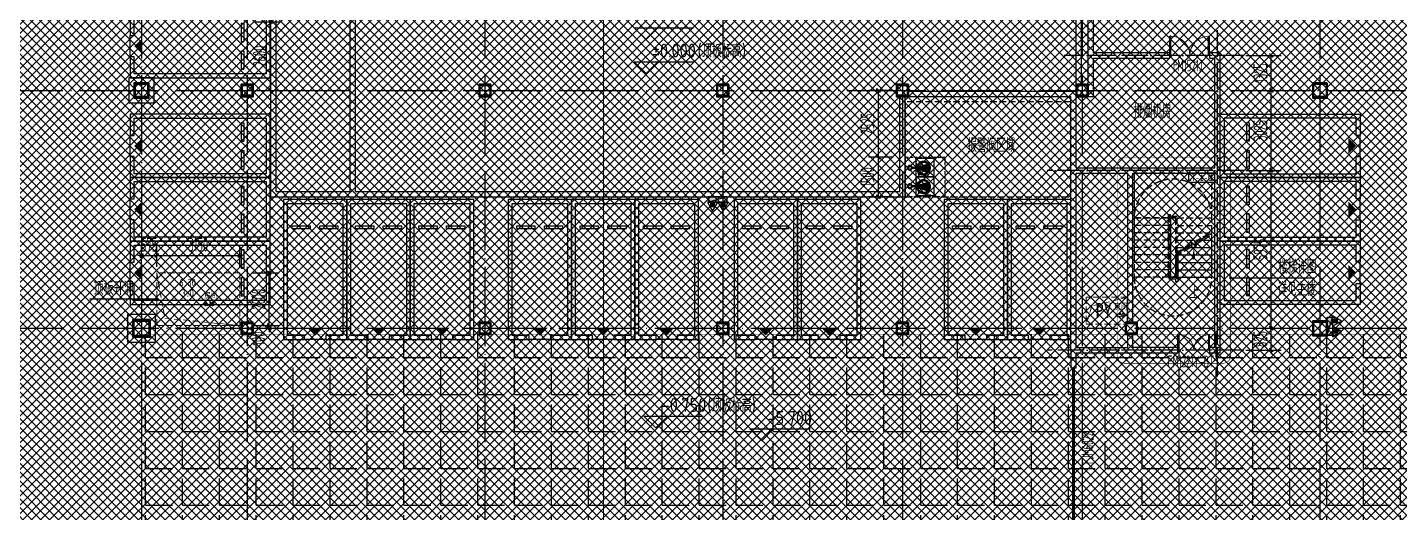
# Model space of a CAD drawing. Extents: x -473190 to 2138458, y -81875 to 2633646.
# Drawn here: x 942091 to 994020, y 28219 to 46576 of the extents above; entities that cross this region are included whole.
import ezdxf
from ezdxf.enums import TextEntityAlignment as Align

# ---------------------------------------------------------------- set-up
doc = ezdxf.new("R2010")
doc.units = 0
doc.header["$LTSCALE"] = 1000
for name, pattern in [('__DASH', [0.35, 0.25, -0.1]), ('DASH', [0.35, 0.25, -0.1]), ('DOTE', [2.42, 2, -0.2, 0.02, -0.2]), ('排水', [1.1, 1, -0.1])]:
    doc.linetypes.add(name, pattern=pattern)
for name, color, linetype in [('00-停车位', 67, 'Continuous'), ('A-BEAM', 4, 'Continuous'), ('A-COLUMN', 2, 'Continuous'), ('A-DIM_SYMB', 3, 'Continuous'), ('A-PUB_TEXT', 7, 'Continuous'), ('A-ROOM_NAME', 23, 'Continuous'), ('A-STAIR', 3, 'Continuous'), ('A-WALL', 2, 'Continuous'), ('DIM_ELEV', 3, 'Continuous'), ('DIM_LEAD', 3, 'Continuous'), ('DOOR_FIRE', 4, 'Continuous'), ('DOOR_FIRE_TEXT', 7, 'Continuous'), ('DOTE', 1, 'DOTE'), ('PUB_DIM', 3, 'Continuous'), ('PUB_TEXT', 7, 'Continuous'), ('SPACE', 7, 'Continuous'), ('SRC-03F$0$A-SYMB-NUMB-T', 4, 'Continuous'), ('SRC-03F$0$A-WALL', 7, 'Continuous'), ('STAIR', 2, 'Continuous'), ('W-EQUIP_消火栓', 7, 'Continuous'), ('W-EQUIP_灭火器', 7, 'Continuous'), ('排水', 4, 'Continuous'), ('索引线', 252, 'Continuous'), ('集水坑', 4, 'Continuous')]:
    doc.layers.add(name, color=color, linetype=linetype)
for name, color, linetype, lineweight in [('GPS-污水', 2, '排水', 40), ('HOLE', 52, 'Continuous', 15), ('钢柱', 51, 'Continuous', 35)]:
    doc.layers.add(name, color=color, linetype=linetype, lineweight=lineweight)
doc.styles.add('8B2_01', font='simhei.ttf', dxfattribs={"width": 0.8})
doc.styles.add('8B2_02', font='tssdeng.shx', dxfattribs={"width": 0.6, "bigfont": 'TSSDCHN.shx'})
doc.styles.add('_TCH_DIM', font='SIMPLEX', dxfattribs={"bigfont": 'GBCBIG'})
doc.styles.add('_TCH_DIM_T3', font='tssdeng.shx', dxfattribs={"width": 0.564706, "bigfont": '@@@tssdchn.shx'})
doc.styles.add('_TCH_SPACE', font='SIMPLEX', dxfattribs={"height": 5, "bigfont": 'GBCBIG'})
doc.styles.add('_TCH_WINDOW', font='tssdeng.shx', dxfattribs={"width": 0.8, "height": 3.5, "bigfont": 'tssdchn.shx'})
doc.styles.add('SRC-03F$0$ECADI-TXT', font='simplex.shx', dxfattribs={"bigfont": 'hztxt.shx'})
doc.styles.get("Standard").update_dxf_attribs({"font": 'gbenor.shx', "bigfont": 'gbcbig.shx'})
doc.dimstyles.new('_TCH_ARCH&&150', dxfattribs={"dimtxt": 525, "dimasz": 150, "dimexe": 375, "dimexo": 450, "dimgap": 150, "dimtad": 1, "dimdec": 0, "dimzin": 0, "dimdsep": 46, "dimtxsty": '_TCH_DIM_T3', "dimblk": 'ARCHTICK', "dimcen": 0.09, "dimclrt": 7, "dimazin": 2, "dimtfac": 1, "dimtdec": 0, "dimtix": 1, "dimtmove": 2, "dimatfit": 3, "dimfxl": 0, "dimtolj": 1, "dimtzin": 0, "dimarcsym": 0})

# ---------------------------------------------------------------- blocks, each defined once
blk = doc.blocks.new('车位2400x5300')
at = {"layer": '00-停车位', "color": 251}
for p, q in [((-875, -1000), (-175, -1000)), ((-875, -1100), (-875, -1000)), ((-175, -1100), (-175, -1000)), ((175, -1000), (875, -1000)), ((175, -1100), (175, -1000)), ((875, -1100), (875, -1000)), ((-875, -1100), (-175, -1100)), ((175, -1100), (875, -1100)), ((400, -5300), (-400, -5300))]:
    blk.add_line(p, q, dxfattribs=at)
blk.add_lwpolyline([(400, -5150), (400, -5300), (1200, -5300), (1200, 0), (-1200, 0), (-1200, -5300), (-400, -5300), (-400, -5150), (-1050, -5150), (-1050, -150), (1050, -150), (1050, -5150), (400, -5150)], dxfattribs=at)
blk.add_lwpolyline([(0, -5150, 0, 600, 0), (0, -4850, 600, 600, 0)], format="xyseb", dxfattribs=at)
blk = doc.blocks.new('$SB01_1')
h = blk.add_hatch(color=256)
h.dxf.hatch_style = 1
h.paths.add_polyline_path([(-0.38, -0.32), (0.5, 0), (-0.38, 0.32)])
h.paths.add_polyline_path([(0, 0), (0, 0), (0, 0), (0, 0)], flags=24)
h.paths.add_polyline_path([(0, 0), (0, 0), (0, 0), (0, 0)], flags=24)
h.paths.add_polyline_path([(0, 0), (0, 0), (0, 0), (0, 0)], flags=24)
for p, q in [((0.5, 0), (-0.38, 0.32)), ((-0.38, 0.32), (-0.38, -0.32)), ((0.5, 0), (-0.38, -0.32))]:
    blk.add_line(p, q)
blk.add_circle((0, 0), 0.5)
at = {"flags": 1}
for tag in ['UNIT', 'WHAT', 'SPEC']:
    blk.add_attdef(tag, (0, 0), '', height=0.001, dxfattribs=at)
blk = doc.blocks.new('人防集水坑')
at = {"layer": 'GPS-污水', "linetype": '排水'}
for p, q in [((307486, 701151), (307284, 701151)), ((307486, 700451), (307284, 700451))]:
    blk.add_line(p, q, dxfattribs=at)
for centre in [(307561, 701151), (307561, 700451)]:
    blk.add_circle(centre, 75, dxfattribs=at)
at = {"layer": '集水坑', "linetype": 'DASH', "ltscale": 0.5}
blk.add_lwpolyline([(306241, 700051), (306241, 701551), (307741, 701551), (307741, 700051)], close=True, dxfattribs=at)
at = {"layer": '集水坑', "linetype": 'Continuous', "ltscale": 0.5}
for points in [[(306641, 701501), (306641, 700801), (307341, 700801), (307341, 701501)], [(306641, 700801), (306641, 700101), (307341, 700101), (307341, 700801)]]:
    blk.add_lwpolyline(points, close=True, dxfattribs=at)
at = {"layer": '集水坑', "linetype": 'DASH', "ltscale": 0.5}
for points in [[(307341, 700801), (307237, 701397), (306641, 701501)], [(307347, 700101), (307243, 700697), (306647, 700801)]]:
    blk.add_lwpolyline(points, dxfattribs=at)
at = {"layer": 'GPS-污水', "linetype": '排水', "xscale": -480.0000000000002, "yscale": 480.0000000000002, "zscale": 480.0000000000002, "rotation": 176.2535374729293}
for p in [(307045, 701164, 0), (307045, 700464, 0)]:
    blk.add_blockref('$SB01_1', p, dxfattribs=at)
blk = doc.blocks.new('_ArchTick')
at = {"color": 0, "linetype": 'ByBlock', "const_width": 0.4}
blk.add_lwpolyline([(-0.5, -0.5), (0.5, 0.5)], dxfattribs=at)
blk = doc.blocks.new('*D5213')
at = {"layer": 'Defpoints', "color": 0, "transparency": 16777216}
for p in [(68074, -142943), (69084, -142943), (69084, -144443)]:
    blk.add_point(p, dxfattribs=at)
at = {"layer": 'PUB_DIM', "color": 0, "lineweight": -2, "transparency": 16777216}
for p, q in [((68634, -142943), (67699, -142943)), ((68074, -144443), (68074, -142943)), ((68634, -144443), (67699, -144443))]:
    blk.add_line(p, q, dxfattribs=at)
at = {"layer": 'PUB_DIM', "color": 0, "lineweight": -2, "transparency": 16777216, "xscale": 150, "yscale": 150, "zscale": 150}
for p, rotation in [((68074, -142943), 90), ((68074, -144443), 270)]:
    blk.add_blockref('_ArchTick', p, dxfattribs=dict(at, rotation=rotation))
at = {"layer": 'PUB_DIM', "color": 7, "transparency": 16777216, "insert": (67662, -143693), "char_height": 525, "attachment_point": 5, "rotation": 90, "style": '_TCH_DIM_T3'}
blk.add_mtext('\\A1;1500', dxfattribs=at)
blk = doc.blocks.new('*D5214')
at = {"layer": 'Defpoints', "color": 0, "transparency": 16777216}
for p in [(68074, -140418), (69084, -140418), (69084, -142943)]:
    blk.add_point(p, dxfattribs=at)
at = {"layer": 'PUB_DIM', "color": 0, "lineweight": -2, "transparency": 16777216}
for p, q in [((68634, -140418), (67699, -140418)), ((68074, -142943), (68074, -140418)), ((68634, -142943), (67699, -142943))]:
    blk.add_line(p, q, dxfattribs=at)
at = {"layer": 'PUB_DIM', "color": 0, "lineweight": -2, "transparency": 16777216, "xscale": 150, "yscale": 150, "zscale": 150}
for p, rotation in [((68074, -140418), 90), ((68074, -142943), 270)]:
    blk.add_blockref('_ArchTick', p, dxfattribs=dict(at, rotation=rotation))
at = {"layer": 'PUB_DIM', "color": 7, "transparency": 16777216, "insert": (67662, -141681), "char_height": 525, "attachment_point": 5, "rotation": 90, "style": '_TCH_DIM_T3'}
blk.add_mtext('\\A1;2525', dxfattribs=at)
blk = doc.blocks.new('A$C00330F2E')
at = {"layer": 'A-COLUMN'}
for p, q in [((5325, -107850), (4375, -107850)), ((4375, -107850), (4375, -108800)), ((5325, -108800), (5325, -107850)), ((4375, -108800), (5325, -108800)), ((5375, -116800), (4325, -116800)), ((4325, -116800), (4325, -117850)), ((5375, -117850), (5375, -116800)), ((4325, -117850), (5375, -117850))]:
    blk.add_line(p, q, dxfattribs=at)
at = {"layer": '钢柱', "color": 4, "lineweight": 35}
for points in [[(5125, -108050), (4575, -108050), (4575, -108600), (5125, -108600)], [(5095, -108570), (4605, -108570), (4605, -108080), (5095, -108080)], [(9075, -108100), (8625, -108100), (8625, -108550), (9075, -108550)], [(9045, -108520), (8655, -108520), (8655, -108130), (9045, -108130)], [(18075, -108100), (17625, -108100), (17625, -108550), (18075, -108550)], [(18045, -108520), (17655, -108520), (17655, -108130), (18045, -108130)], [(27075, -108100), (26625, -108100), (26625, -108550), (27075, -108550)], [(27045, -108520), (26655, -108520), (26655, -108130), (27045, -108130)], [(33875, -108100), (33425, -108100), (33425, -108550), (33875, -108550)], [(33845, -108520), (33455, -108520), (33455, -108130), (33845, -108130)], [(40675, -108100), (40225, -108100), (40225, -108550), (40675, -108550)], [(40645, -108520), (40255, -108520), (40255, -108130), (40645, -108130)], [(49725, -108050), (49175, -108050), (49175, -108600), (49725, -108600)], [(49695, -108570), (49205, -108570), (49205, -108080), (49695, -108080)], [(5175, -117000), (4525, -117000), (4525, -117650), (5175, -117650)], [(5135, -117610), (4565, -117610), (4565, -117040), (5135, -117040)], [(9075, -117100), (8625, -117100), (8625, -117550), (9075, -117550)], [(9045, -117520), (8655, -117520), (8655, -117130), (9045, -117130)], [(18075, -117100), (17625, -117100), (17625, -117550), (18075, -117550)], [(18045, -117520), (17655, -117520), (17655, -117130), (18045, -117130)], [(27075, -117100), (26625, -117100), (26625, -117550), (27075, -117550)], [(27045, -117520), (26655, -117520), (26655, -117130), (27045, -117130)], [(33875, -117100), (33425, -117100), (33425, -117550), (33875, -117550)], [(33845, -117520), (33455, -117520), (33455, -117130), (33845, -117130)], [(42535, -117100), (42085, -117100), (42085, -117550), (42535, -117550)], [(42505, -117520), (42115, -117520), (42115, -117130), (42505, -117130)], [(49725, -117050), (49175, -117050), (49175, -117600), (49725, -117600)], [(49695, -117570), (49205, -117570), (49205, -117080), (49695, -117080)]]:
    blk.add_lwpolyline(points, close=True, dxfattribs=at)
blk = doc.blocks.new('*D5535')
at = {"layer": 'Defpoints', "color": 0, "transparency": 16777216}
for p in [(47067, -103300), (48483, -103300), (47067, -104125)]:
    blk.add_point(p, dxfattribs=at)
at = {"layer": 'PUB_DIM', "color": 0, "lineweight": -2, "transparency": 16777216}
for p, q in [((47517, -103300), (48858, -103300)), ((48483, -103300), (48483, -103150)), ((48483, -104125), (48483, -103300)), ((47517, -104125), (48858, -104125)), ((48483, -104125), (48483, -104275))]:
    blk.add_line(p, q, dxfattribs=at)
at = {"layer": 'PUB_DIM', "color": 0, "lineweight": -2, "transparency": 16777216, "xscale": 150, "yscale": 150, "zscale": 150}
for p, rotation in [((48483, -103300), 270), ((48483, -104125), 90)]:
    blk.add_blockref('_ArchTick', p, dxfattribs=dict(at, rotation=rotation))
at = {"layer": 'PUB_DIM', "color": 7, "transparency": 16777216, "insert": (48071, -103713), "char_height": 525, "attachment_point": 5, "rotation": 90, "style": '_TCH_DIM_T3'}
blk.add_mtext('\\A1;825', dxfattribs=at)
blk = doc.blocks.new('*D5536')
at = {"layer": 'Defpoints', "color": 0, "transparency": 16777216}
for p in [(47067, -97325), (48483, -97325), (47067, -103300)]:
    blk.add_point(p, dxfattribs=at)
at = {"layer": 'PUB_DIM', "color": 0, "lineweight": -2, "transparency": 16777216}
for p, q in [((47517, -97325), (48858, -97325)), ((48483, -103300), (48483, -97325)), ((47517, -103300), (48858, -103300))]:
    blk.add_line(p, q, dxfattribs=at)
at = {"layer": 'PUB_DIM', "color": 0, "lineweight": -2, "transparency": 16777216, "xscale": 150, "yscale": 150, "zscale": 150}
for p, rotation in [((48483, -97325), 90), ((48483, -103300), 270)]:
    blk.add_blockref('_ArchTick', p, dxfattribs=dict(at, rotation=rotation))
at = {"layer": 'PUB_DIM', "color": 7, "transparency": 16777216, "insert": (48071, -100313), "char_height": 525, "attachment_point": 5, "rotation": 90, "style": '_TCH_DIM_T3'}
blk.add_mtext('\\A1;5975', dxfattribs=at)
blk = doc.blocks.new('*D5537')
at = {"layer": 'Defpoints', "color": 0, "transparency": 16777216}
for p in [(47067, -94300), (48483, -94300), (47067, -97325)]:
    blk.add_point(p, dxfattribs=at)
at = {"layer": 'PUB_DIM', "color": 0, "lineweight": -2, "transparency": 16777216}
for p, q in [((47517, -94300), (48858, -94300)), ((48483, -97325), (48483, -94300)), ((47517, -97325), (48858, -97325))]:
    blk.add_line(p, q, dxfattribs=at)
at = {"layer": 'PUB_DIM', "color": 0, "lineweight": -2, "transparency": 16777216, "xscale": 150, "yscale": 150, "zscale": 150}
for p, rotation in [((48483, -94300), 90), ((48483, -97325), 270)]:
    blk.add_blockref('_ArchTick', p, dxfattribs=dict(at, rotation=rotation))
at = {"layer": 'PUB_DIM', "color": 7, "transparency": 16777216, "insert": (48071, -95813), "char_height": 525, "attachment_point": 5, "rotation": 90, "style": '_TCH_DIM_T3'}
blk.add_mtext('\\A1;3025', dxfattribs=at)
blk = doc.blocks.new('*D5538')
at = {"layer": 'Defpoints', "color": 0, "transparency": 16777216}
for p in [(47067, -92975), (48483, -92975), (47067, -94300)]:
    blk.add_point(p, dxfattribs=at)
at = {"layer": 'PUB_DIM', "color": 0, "lineweight": -2, "transparency": 16777216}
for p, q in [((47517, -92975), (48858, -92975)), ((48483, -94300), (48483, -92975)), ((47517, -94300), (48858, -94300))]:
    blk.add_line(p, q, dxfattribs=at)
at = {"layer": 'PUB_DIM', "color": 0, "lineweight": -2, "transparency": 16777216, "xscale": 150, "yscale": 150, "zscale": 150}
for p, rotation in [((48483, -92975), 90), ((48483, -94300), 270)]:
    blk.add_blockref('_ArchTick', p, dxfattribs=dict(at, rotation=rotation))
at = {"layer": 'PUB_DIM', "color": 7, "transparency": 16777216, "insert": (48071, -93638), "char_height": 525, "attachment_point": 5, "rotation": 90, "style": '_TCH_DIM_T3'}
blk.add_mtext('\\A1;1325', dxfattribs=at)
blk = doc.blocks.new('SRC-03F$0$ECADI-TAG-CODE')
at = {"layer": 'SRC-03F$0$A-SYMB-NUMB-T', "color": 1}
blk.add_lwpolyline([(3.41, 8.1), (13.41, 8.1), (13.41, 4.6), (3.41, 4.6)], close=True, dxfattribs=at)
at = {"layer": 'SRC-03F$0$A-SYMB-NUMB-T', "style": 'SRC-03F$0$ECADI-TXT', "width": 0.7}
blk.add_attdef('CODE', text='', height=2.5, dxfattribs=at).set_placement((8.41, 6.35), align=Align.MIDDLE_CENTER)
blk = doc.blocks.new('A$C65BE018D')
at = {"layer": 'A-BEAM'}
blk.add_lwpolyline([(1797, 2847), (1797, 1760), (1715, 1760), (1715, 1875)], dxfattribs=at)
at = {"layer": 'A-DIM_SYMB'}
blk.add_lwpolyline([(2399, 1795, 0, 0, 0), (2399, 3055, 0, 120, 0), (2399, 2605, 0, 0, 0)], format="xyseb", dxfattribs=at)
at = {"layer": 'A-STAIR', "color": 8, "linetype": '__DASH'}
for p, q in [((3083, 5875), (147, 5875)), ((147, 5875), (147, 4175)), ((3083, 4175), (3083, 5875)), ((147, 4175), (147, 1935)), ((1455, 4175), (147, 4175)), ((147, 4175), (1455, 4175)), ((1775, 4235), (1455, 4235)), ((1455, 4235), (1455, 1875)), ((1515, 4175), (1515, 1935)), ((1715, 4175), (1515, 4175)), ((1515, 4175), (1515, 1935)), ((1515, 4175), (1715, 4175)), ((1715, 2858), (1715, 4175)), ((1715, 2858), (1715, 4175)), ((1775, 2892), (1775, 4235)), ((1775, 4175), (3083, 4175)), ((1775, 4175), (3083, 4175)), ((3083, 3648), (3083, 4175)), ((1455, 3895), (147, 3895)), ((1775, 3895), (3083, 3895)), ((2446, 3280), (3083, 3648)), ((1455, 3615), (147, 3615)), ((1455, 3335), (147, 3335)), ((1715, 2858), (2308, 3200)), ((1775, 3615), (3026, 3615)), ((1775, 3335), (2541, 3335)), ((2335, 3100), (2288, 3272)), ((2288, 3272), (2494, 3100)), ((2494, 3100), (2446, 3280)), ((2473, 3180), (3083, 3532)), ((2741, 3335), (3083, 3335)), ((3083, 1935), (3083, 3532)), ((1455, 3055), (147, 3055)), ((1455, 2775), (147, 2775)), ((1715, 2742), (2335, 3100)), ((1715, 1935), (1715, 2742)), ((1715, 1935), (1715, 2742)), ((1775, 3055), (2057, 3055)), ((1775, 1875), (1775, 2777)), ((1775, 2775), (3083, 2775)), ((2257, 3055), (3083, 3055)), ((1455, 2495), (147, 2495)), ((1455, 2215), (147, 2215)), ((1775, 2495), (3083, 2495)), ((1775, 2215), (3083, 2215)), ((1455, 1935), (147, 1935)), ((1455, 1875), (1775, 1875)), ((1515, 1935), (1715, 1935)), ((1715, 1935), (1515, 1935)), ((1775, 1935), (3083, 1935))]:
    blk.add_line(p, q, dxfattribs=at)
at = {"layer": 'A-STAIR'}
for p, q in [((2321, 3150), (1715, 2800)), ((2494, 3100), (2288, 3272)), ((2288, 3272), (2321, 3150)), ((3083, 3590), (2460, 3230)), ((2460, 3230), (2494, 3100)), ((2641, 3335), (3083, 3335)), ((3083, 1935), (3083, 3590)), ((1715, 1935), (1715, 2800)), ((1715, 1905), (1715, 2800)), ((1775, 1905), (1775, 2835)), ((1775, 2775), (3083, 2775)), ((2157, 3055), (3083, 3055)), ((1775, 2495), (3083, 2495)), ((1775, 2215), (3083, 2215)), ((1715, 1905), (1775, 1905)), ((1775, 1935), (3083, 1935))]:
    blk.add_line(p, q, dxfattribs=at)
at = {"layer": 'A-STAIR', "color": 8, "linetype": '__DASH'}
blk.add_lwpolyline([(1515, 4235), (1515, 4295), (1433, 4295), (1433, 1935), (1515, 1935), (1515, 4175)], dxfattribs=at)
at = {"layer": 'STAIR', "color": 9, "linetype": 'DASH'}
for centre, start, end in [((1615, 4175), 0, 180), ((1615, 1935), 180, 0)]:
    blk.add_arc(centre, 1468, start, end, dxfattribs=at)
at = {"layer": 'A-PUB_TEXT', "style": '_TCH_DIM'}
blk.add_text('上', height=506, dxfattribs=at).set_placement((2243, 1112))
blk = doc.blocks.new('*D5596')
at = {"layer": 'Defpoints', "color": 0, "transparency": 16777216}
for p in [(26425, -122350), (27535, -122350), (26425, -124350)]:
    blk.add_point(p, dxfattribs=at)
at = {"layer": 'PUB_DIM', "color": 0, "lineweight": -2, "transparency": 16777216}
for p, q in [((26875, -122350), (27910, -122350)), ((27535, -124350), (27535, -122350)), ((26875, -124350), (27910, -124350))]:
    blk.add_line(p, q, dxfattribs=at)
at = {"layer": 'PUB_DIM', "color": 0, "lineweight": -2, "transparency": 16777216, "xscale": 150, "yscale": 150, "zscale": 150}
for p, rotation in [((27535, -122350), 90), ((27535, -124350), 270)]:
    blk.add_blockref('_ArchTick', p, dxfattribs=dict(at, rotation=rotation))
at = {"layer": 'PUB_DIM', "color": 7, "transparency": 16777216, "insert": (27122, -123350), "char_height": 525, "attachment_point": 5, "rotation": 90, "style": '_TCH_DIM_T3'}
blk.add_mtext('\\A1;2000', dxfattribs=at)
blk = doc.blocks.new('*D5597')
at = {"layer": 'Defpoints', "color": 0, "transparency": 16777216}
for p in [(26425, -124350), (26425, -124450), (27535, -124350)]:
    blk.add_point(p, dxfattribs=at)
at = {"layer": 'PUB_DIM', "color": 0, "lineweight": -2, "transparency": 16777216}
for p, q in [((26875, -124350), (27910, -124350)), ((26875, -124450), (27910, -124450)), ((27535, -124350), (27535, -124200)), ((27535, -124450), (27535, -124350)), ((27535, -124450), (27535, -124600))]:
    blk.add_line(p, q, dxfattribs=at)
at = {"layer": 'PUB_DIM', "color": 0, "lineweight": -2, "transparency": 16777216, "xscale": 150, "yscale": 150, "zscale": 150}
for p, rotation in [((27535, -124350), 270), ((27535, -124450), 90)]:
    blk.add_blockref('_ArchTick', p, dxfattribs=dict(at, rotation=rotation))
at = {"layer": 'PUB_DIM', "color": 7, "transparency": 16777216, "insert": (27122, -124842), "char_height": 525, "attachment_point": 5, "rotation": 90, "style": '_TCH_DIM_T3'}
blk.add_mtext('\\A1;100', dxfattribs=at)
blk = doc.blocks.new('*D5598')
at = {"layer": 'Defpoints', "color": 0, "transparency": 16777216}
for p in [(26425, -121696), (23275, -122575), (26425, -122575)]:
    blk.add_point(p, dxfattribs=at)
at = {"layer": 'PUB_DIM', "color": 0, "lineweight": -2, "transparency": 16777216}
for p, q in [((23275, -122125), (23275, -121321)), ((26425, -122125), (26425, -121321)), ((23275, -121696), (26425, -121696))]:
    blk.add_line(p, q, dxfattribs=at)
at = {"layer": 'PUB_DIM', "color": 0, "lineweight": -2, "transparency": 16777216, "xscale": 150, "yscale": 150, "zscale": 150, "rotation": 180}
blk.add_blockref('_ArchTick', (23275, -121696), dxfattribs=at)
at = {"layer": 'PUB_DIM', "color": 0, "lineweight": -2, "transparency": 16777216, "xscale": 150, "yscale": 150, "zscale": 150}
blk.add_blockref('_ArchTick', (26425, -121696), dxfattribs=at)
at = {"layer": 'PUB_DIM', "color": 7, "transparency": 16777216, "insert": (24850, -121284), "char_height": 525, "attachment_point": 5, "style": '_TCH_DIM_T3'}
blk.add_mtext('\\A1;3150', dxfattribs=at)
blk = doc.blocks.new('*D5599')
at = {"layer": 'Defpoints', "color": 0, "transparency": 16777216}
for p in [(23275, -121696), (22700, -122575), (23275, -122575)]:
    blk.add_point(p, dxfattribs=at)
at = {"layer": 'PUB_DIM', "color": 0, "lineweight": -2, "transparency": 16777216}
for p, q in [((22700, -122125), (22700, -121321)), ((23275, -122125), (23275, -121321)), ((22700, -121696), (22550, -121696)), ((22700, -121696), (23275, -121696)), ((23275, -121696), (23425, -121696))]:
    blk.add_line(p, q, dxfattribs=at)
at = {"layer": 'PUB_DIM', "color": 0, "lineweight": -2, "transparency": 16777216, "xscale": 150, "yscale": 150, "zscale": 150}
blk.add_blockref('_ArchTick', (22700, -121696), dxfattribs=at)
at = {"layer": 'PUB_DIM', "color": 0, "lineweight": -2, "transparency": 16777216, "xscale": 150, "yscale": 150, "zscale": 150, "rotation": 180}
blk.add_blockref('_ArchTick', (23275, -121696), dxfattribs=at)
at = {"layer": 'PUB_DIM', "color": 7, "transparency": 16777216, "insert": (22988, -121284), "char_height": 525, "attachment_point": 5, "style": '_TCH_DIM_T3'}
blk.add_mtext('\\A1;575', dxfattribs=at)
blk = doc.blocks.new('*D5603')
at = {"layer": 'Defpoints', "color": 0, "transparency": 16777216}
for p in [(26550, -112850), (27587, -112850), (26550, -115450)]:
    blk.add_point(p, dxfattribs=at)
at = {"layer": 'PUB_DIM', "color": 0, "lineweight": -2, "transparency": 16777216}
for p, q in [((27000, -112850), (27962, -112850)), ((27587, -115450), (27587, -112850)), ((27000, -115450), (27962, -115450))]:
    blk.add_line(p, q, dxfattribs=at)
at = {"layer": 'PUB_DIM', "color": 0, "lineweight": -2, "transparency": 16777216, "xscale": 150, "yscale": 150, "zscale": 150}
for p, rotation in [((27587, -112850), 90), ((27587, -115450), 270)]:
    blk.add_blockref('_ArchTick', p, dxfattribs=dict(at, rotation=rotation))
at = {"layer": 'PUB_DIM', "color": 7, "transparency": 16777216, "insert": (27174, -114150), "char_height": 525, "attachment_point": 5, "rotation": 90, "style": '_TCH_DIM_T3'}
blk.add_mtext('\\A1;2600', dxfattribs=at)
blk = doc.blocks.new('$TwtSys$00000434')
for p, q in [((-0.5, 0.5), (-0.5, -0.5)), ((-0.5, -0.5), (0.5, 0.5)), ((0.5, 0.5), (-0.5, 0.5)), ((0.5, -0.5), (0.5, 0.5)), ((-0.5, -0.5), (0.5, -0.5))]:
    blk.add_line(p, q)
blk.add_solid([(0.5, -0.5), (0.5, 0.5), (-0.5, -0.5)])
blk = doc.blocks.new('$TwtSys$00000546')
h = blk.add_hatch()
h.set_pattern_fill('ANSI31', color=256, scale=200, style=0)
h.set_pattern_definition([(45, (-38543.802, -6670.83), (-17.67767, 17.67767), [])])
h.paths.add_polyline_path([(-65, 174), (65, 174), (65, 44), (-65, 44)])
for points in [[(0, 344), (-198, 0), (198, 0)], [(-65, 174), (65, 174), (65, 44), (-65, 44)]]:
    blk.add_lwpolyline(points, close=True)
blk = doc.blocks.new('ADFASDF')
h = blk.add_hatch()
h.set_pattern_fill('ANSI37', color=8, scale=150)
h.set_pattern_definition([(45, (0, 0), (-168.3798, 168.3798), []), (135, (0, 0), (-168.3798, -168.3798), [])])
h.paths.add_polyline_path([(521397, 239186), (521397, 224886), (539697, 224886), (539697, 169261), (524947, 169261), (524947, 171211), (527822, 171211), (527922, 176611), (501318, 176611), (501125, 109884), (530547, 109887), (530547, 107449), (538188, 100503), (536147, 98236), (540086, 94690), (517812, 69953), (517812, 59790), (482108, 20136), (405247, 20136), (405247, 26086), (391997, 40436), (391997, 64736), (399997, 64738), (399997, 239186), (409022, 239186)])
blk = doc.blocks.new('$DorLib2D$00000002')
for p, q in [((-0.5, 0), (-0.5, 0.4875)), ((-0.475, 0.4875), (-0.5, 0.4875)), ((-0.475, 0), (-0.475, 0.4875)), ((0.475, 0), (0.475, 0.4875)), ((0.475, 0.4875), (0.5, 0.4875)), ((0.5, 0), (0.5, 0.4875)), ((-0.5, 0), (-0.475, 0)), ((0.5, 0), (0.475, 0))]:
    blk.add_line(p, q)
at = {"lineweight": 13}
for centre, start, end in [((-0.4875, 0), 0, 88.53072), ((0.4875, 0), 91.46928, 180)]:
    blk.add_arc(centre, 0.4875, start, end, dxfattribs=at)
blk = doc.blocks.new('$DorLib2D$00000213')
at = {"color": 0, "linetype": 'DASH', "const_width": 0.02}
blk.add_lwpolyline([(0.5, 0), (-0.5, 0)], dxfattribs=at)
blk = doc.blocks.new('A$C3672542B')
at = {"layer": '排水', "color": 3, "linetype": 'DASH'}
for points in [[(71824.2, -141702.7, 0, 0, 0), (71112.3, -142414.6, 160, 0, 0), (70688.1, -142838.9, 0, 0, 0)], [(67843.2, -145683.7, 0, 0, 0), (68555.1, -144971.8, 160, 0, 0), (68979.3, -144547.6, 0, 0, 0)], [(71824.2, -145683.7, 0, 0, 0), (71112.3, -144971.8, 160, 0, 0), (70688.1, -144547.6, 0, 0, 0)]]:
    blk.add_lwpolyline(points, format="xyseb", dxfattribs=at)
at = {"layer": '集水坑', "linetype": 'Continuous', "rotation": 180}
blk.add_blockref('人防集水坑', (376824.7, 557107.5), dxfattribs=at)
at = {"layer": 'PUB_DIM'}
for p1, p2, picture, middle in [((69083.7, -142943.2), (69083.7, -140418.2), '*D5214', (67661.6, -141680.7)), ((69083.7, -144443.2), (69083.7, -142943.2), '*D5213', (67661.6, -143693.2))]:
    dim = blk.add_aligned_dim(p1=p1, p2=p2, distance=1009.6, dimstyle='_TCH_ARCH&&150', dxfattribs=at)
    dim.commit()
    dim.dimension.update_dxf_attribs({"geometry": picture, "text_midpoint": middle})
blk = doc.blocks.new('A$C2B5B1B2C')
at = {"layer": 'DOTE', "linetype": 'DOTE', "ltscale": 0.5}
for p, q in [((46450, -105125), (46450, -91975)), ((47450, -92975), (40650, -92975)), ((47450, -97325), (40000, -97325)), ((47450, -104125), (40000, -104125))]:
    blk.add_line(p, q, dxfattribs=at)
at = {"layer": 'PUB_DIM'}
for p1, p2, picture, middle in [((47066.8, -94300), (47066.8, -92975), '*D5538', (48070.6, -93637.5)), ((47066.8, -97325), (47066.8, -94300), '*D5537', (48070.6, -95812.5)), ((47066.8, -103300), (47066.8, -97325), '*D5536', (48070.6, -100312.5)), ((47066.8, -104125), (47066.8, -103300), '*D5535', (48070.6, -103712.5))]:
    dim = blk.add_aligned_dim(p1=p1, p2=p2, distance=-1416.3, dimstyle='_TCH_ARCH&&150', dxfattribs=at)
    dim.commit()
    dim.dimension.update_dxf_attribs({"geometry": picture, "text_midpoint": middle})
blk = doc.blocks.new('A$C031B73C8')
at = {"layer": 'HOLE', "linetype": 'DASH'}
for points in [[(26425, -124350), (26425, -122350), (23275, -122350), (23275, -124350), (26425, -124350)], [(23275, -122350), (23585.6, -124065.6), (26425, -124350)], [(60010, -124225), (60010, -123275), (58450, -123275), (58450, -124300), (59935, -124300), (59935, -124225), (60010, -124225)], [(60010, -123275), (58672.2, -123609), (58450, -124300)]]:
    blk.add_lwpolyline(points, dxfattribs=at)
at = {"layer": 'SPACE', "style": '_TCH_SPACE'}
for p in [(25076.2, -123350), (59516.6, -123771.2)]:
    blk.add_text('房间', height=241.13, dxfattribs=at).set_placement(p)
at = {"layer": 'SPACE', "style": '_TCH_SPACE', "width": 0.705882}
for s, p in [('6.30', (25069.1, -123599.4)), ('1.59', (59522.1, -124020.6))]:
    blk.add_text(s, height=148.75, dxfattribs=at).set_placement(p)
at = {"layer": 'PUB_DIM'}
for p1, p2, distance, picture, middle in [((26550, -115450), (26550, -112850), -1037, '*D5603', (27174.5, -114150)), ((22700, -122574.9), (23275, -122574.9), 878.9, '*D5599', (22987.5, -121283.6)), ((23275, -122574.9), (26425, -122574.9), 878.9, '*D5598', (24850, -121283.6)), ((26425, -124350), (26425, -122350), -1109.6, '*D5596', (27122.1, -123350))]:
    dim = blk.add_aligned_dim(p1=p1, p2=p2, distance=distance, dimstyle='_TCH_ARCH&&150', dxfattribs=at)
    dim.commit()
    dim.dimension.update_dxf_attribs({"geometry": picture, "text_midpoint": middle})
dim = blk.add_linear_dim(base=(27534.6, -124350), p1=(26425, -124450), p2=(26425, -124350), angle=90, dimstyle='_TCH_ARCH&&150', dxfattribs=at)
dim.commit()
dim.dimension.update_dxf_attribs({"geometry": '*D5597', "text_midpoint": (27122.1, -124842.3), "dimtype": 161})

msp = doc.modelspace()

# ---------------------------------------------------------------- hatches: boundary and pattern name
h = msp.add_hatch()
h.set_pattern_fill('ANGLE', color=252, scale=400)
h.set_pattern_definition([(0, (1013615.3, 327452.8), (0, 1397), [1016, -381]), (90, (1013615.3, 327452.8), (-1397, 9e-14), [1016, -381])])
h.paths.add_polyline_path([(946406.7, 34967.4), (1000006.7, 34967.4), (1000006.7, 26417.4), (946406.7, 26417.4)])

# ---------------------------------------------------------------- linework, layer by layer
at = {"linetype": 'DASH', "const_width": 40}
msp.add_lwpolyline([(963892, 183234.3), (963892, -66868.2)], dxfattribs=at)
at = {"linetype": 'DASH'}
msp.add_lwpolyline([(975306.7, 40167.4), (981581.7, 40167.4), (981581.7, 43767.4), (975306.7, 43767.4)], close=True, dxfattribs=at)
at = {"layer": 'A-COLUMN'}
for p, q in [((975431.7, 44417.4), (974981.7, 44417.4)), ((974981.7, 44417.4), (974981.7, 43967.4)), ((975431.7, 43967.4), (975431.7, 44417.4)), ((982231.7, 44417.4), (981781.7, 44417.4)), ((981781.7, 44417.4), (981781.7, 43967.4)), ((982231.7, 43967.4), (982231.7, 44417.4)), ((974981.7, 43967.4), (975431.7, 43967.4)), ((981781.7, 43967.4), (982231.7, 43967.4)), ((984091.7, 35417.4), (983641.7, 35417.4)), ((983641.7, 35417.4), (983641.7, 34967.4)), ((984091.7, 34967.4), (984091.7, 35417.4)), ((983641.7, 34967.4), (984091.7, 34967.4))]:
    msp.add_line(p, q, dxfattribs=at)
at = {"layer": 'A-WALL'}
for p, q in [((954306.7, 40367.4), (954306.7, 52867.4)), ((954506.7, 40367.4), (954506.7, 52967.4)), ((981781.7, 44417.4), (981781.7, 52767.4)), ((981981.7, 44417.4), (981981.7, 52767.4)), ((982231.7, 45517.4), (982231.7, 52767.4)), ((982431.7, 45617.4), (982431.7, 52767.4)), ((951306.7, 40167.4), (951306.7, 49742.4)), ((951506.7, 40367.4), (951506.7, 49842.4)), ((982231.7, 44167.4), (982231.7, 45517.4)), ((985331.7, 45617.4), (982431.7, 45617.4)), ((982431.7, 45417.4), (985331.7, 45417.4)), ((982431.7, 43967.4), (982431.7, 45417.4)), ((985331.7, 45417.4), (985331.7, 45617.4)), ((987231.7, 45617.4), (986831.7, 45617.4)), ((986831.7, 45617.4), (986831.7, 45417.4)), ((986831.7, 45417.4), (987031.7, 45417.4)), ((987031.7, 41267.4), (987031.7, 45417.4)), ((987231.7, 41167.4), (987231.7, 45617.4)), ((975431.7, 44167.4), (981681.7, 44167.4)), ((981681.7, 44167.4), (981781.7, 44167.4)), ((975106.7, 40367.4), (975106.7, 43967.4)), ((975306.7, 40167.4), (975306.7, 43967.4)), ((975431.7, 43967.4), (981581.7, 43967.4)), ((981581.7, 41167.4), (981581.7, 43967.4)), ((981781.7, 41267.4), (981781.7, 43967.4)), ((982231.7, 43967.4), (982431.7, 43967.4)), ((981581.7, 34367.4), (981581.7, 41167.4)), ((981781.7, 41267.4), (983831.7, 41267.4)), ((981781.7, 41067.4), (983731.7, 41067.4)), ((981781.7, 34467.4), (981781.7, 41067.4)), ((983731.7, 35417.4), (983731.7, 41067.4)), ((983831.7, 41267.4), (987031.7, 41267.4)), ((983931.7, 41067.4), (987031.7, 41067.4)), ((983931.7, 35417.4), (983931.7, 41067.4)), ((987031.7, 34467.4), (987031.7, 41067.4)), ((987231.7, 34267.4), (987231.7, 41167.4)), ((951306.7, 40167.4), (954406.7, 40167.4)), ((951506.7, 40367.4), (954306.7, 40367.4)), ((954406.7, 40167.4), (975306.7, 40167.4)), ((954506.7, 40367.4), (975106.7, 40367.4)), ((983731.7, 34467.4), (983731.7, 34967.4)), ((983931.7, 34467.4), (983931.7, 34967.4)), ((981581.7, 34367.4), (981581.7, 33692.4)), ((981781.7, 34467.4), (983731.7, 34467.4)), ((985631.7, 34467.4), (983931.7, 34467.4)), ((985631.7, 34267.4), (985631.7, 34467.4)), ((987031.7, 34467.4), (986831.7, 34467.4)), ((986831.7, 34467.4), (986831.7, 34267.4)), ((981781.7, 34267.4), (983831.7, 34267.4)), ((981781.7, 33692.4), (981781.7, 34267.4)), ((983831.7, 34267.4), (985631.7, 34267.4)), ((986831.7, 34267.4), (987231.7, 34267.4)), ((981581.7, 33692.4), (981781.7, 33692.4))]:
    msp.add_line(p, q, dxfattribs=at)
at = {"layer": 'DIM_ELEV'}
for p, q in [((965504.1, 46116.5), (965054.1, 46566.5)), ((965054.1, 46566.5), (967300, 46566.5)), ((965504.1, 46116.5), (965954.1, 46566.5)), ((965504.1, 44830.2), (965054.1, 45280.2)), ((965054.1, 45280.2), (967300, 45280.2)), ((965504.1, 44830.2), (965954.1, 45280.2)), ((965874.2, 31421), (965424.2, 31871)), ((965424.2, 31871), (967670.1, 31871)), ((965874.2, 31421), (966324.2, 31871)), ((969881.8, 30931.2), (969431.8, 31381.2)), ((969431.8, 31381.2), (971677.7, 31381.2)), ((969881.8, 30931.2), (970331.8, 31381.2))]:
    msp.add_line(p, q, dxfattribs=at)
at = {"layer": 'DIM_LEAD'}
for p, q in [((987631.7, 37097.2), (989674.7, 37097.2)), ((987631.7, 37097.2), (989674.7, 37097.2)), ((987631.7, 37097.2), (989674.7, 37097.2)), ((987631.7, 37097.2), (989674.7, 37097.2)), ((989674.7, 37097.2), (990776.1, 37097.2)), ((945989.7, 36292.4), (944436.3, 36292.4)), ((946981.7, 36292.4), (945989.7, 36292.4))]:
    msp.add_line(p, q, dxfattribs=at)
at = {"layer": 'DIM_LEAD', "const_width": 60}
for points in [[(987601.7, 37097.2, 1), (987661.7, 37097.2, 1)], [(987601.7, 37097.2, 1), (987661.7, 37097.2, 1)], [(987601.7, 37097.2, 1), (987661.7, 37097.2, 1)], [(987601.7, 37097.2, 1), (987661.7, 37097.2, 1)], [(947011.7, 36292.4, 1), (946951.7, 36292.4, 1)]]:
    msp.add_lwpolyline(points, format="xyb", close=True, dxfattribs=at)
at = {"layer": 'DOTE', "color": 16, "linetype": 'DOTE', "ltscale": 1.5}
for p, q in [((946406.7, 171823.5), (946406.7, -58315.4)), ((950406.7, 171823.5), (950406.7, -58315.4)), ((959406.7, 171823.5), (959406.7, -58315.4)), ((968406.7, 171823.5), (968406.7, -58315.4)), ((975206.7, 171823.5), (975206.7, -58315.4)), ((982006.7, 171823.5), (982006.7, -58315.4)), ((991006.7, 171823.5), (991006.7, -58315.4)), ((900498, 44192.4), (1024406.7, 44192.4)), ((900498, 35192.4), (1024406.7, 35192.4))]:
    msp.add_line(p, q, dxfattribs=at)
at = {"layer": '索引线', "linetype": 'DASH', "const_width": 20}
msp.add_lwpolyline([(983631.7, 41667.4), (987331.7, 41667.4, -0.4142136), (987631.7, 41367.4), (987631.7, 34167.4, -0.4142136), (987331.7, 33867.4), (983631.7, 33867.4, -0.4142136), (983331.7, 34167.4), (983331.7, 41367.4, -0.4142136)], format="xyb", close=True, dxfattribs=at)
msp.add_lwpolyline([(946406.7, 34967.4), (1000006.7, 34967.4), (1000006.7, 26417.4), (946406.7, 26417.4)], close=True, dxfattribs=at)

# ---------------------------------------------------------------- block references
for name, p in [('A$C3672542B', (906223, 184610.6)), ('ADFASDF', (518159.5, -74243.9)), ('A$C2B5B1B2C', (940681.7, 138492.4)), ('A$C031B73C8', (923706.7, 159642.4)), ('A$C00330F2E', (941556.7, 152517.4)), ('A$C00330F2E', (941556.7, 152517.4)), ('A$C65BE018D', (983831.7, 35192.4))]:
    msp.add_blockref(name, p)
at = {"layer": '00-停车位', "rotation": 270}
for p in [(951281.7, 45867.4), (951281.7, 42092.4), (951281.7, 39692.4), (951281.7, 37292.4)]:
    msp.add_blockref('车位2400x5300', p, dxfattribs=at)
at = {"layer": '00-停车位', "xscale": -1, "rotation": 90}
for p in [(987231.7, 42092.4), (987231.7, 39692.4), (987231.7, 37292.4)]:
    msp.add_blockref('车位2400x5300', p, dxfattribs=at)
at = {"layer": '00-停车位'}
for p in [(952981.7, 40067.4), (955381.7, 40067.4), (957781.7, 40067.4), (961481.7, 40067.4), (963881.7, 40067.4), (966281.7, 40067.4), (970031.7, 40067.4), (972431.7, 40067.4), (977981.7, 40067.4), (980381.7, 40067.4)]:
    msp.add_blockref('车位2400x5300', p, dxfattribs=at)
at = {"layer": 'DOOR_FIRE'}
ref = msp.add_blockref('$DorLib2D$00000002', (986081.7, 45517.4), dxfattribs=dict(at, xscale=-1500, yscale=1500, zscale=200))
ref.add_attrib('A', 'FM1521J', (985442, 44914.3), dxfattribs={"layer": 'DOOR_FIRE_TEXT', "height": 446.25, "style": '_TCH_WINDOW', "width": 0.564706})
ref = msp.add_blockref('$DorLib2D$00000002', (986231.7, 34367.4), dxfattribs=dict(at, xscale=1200, yscale=1200, zscale=200))
ref.add_attrib('A', 'FM1221Y-BT', (985247.9, 33715.8), dxfattribs={"layer": 'DOOR_FIRE_TEXT', "height": 446.25, "style": '_TCH_WINDOW', "width": 0.564706})
ref = msp.add_blockref('$DorLib2D$00000213', (981681.7, 30692.4), dxfattribs=dict(at, xscale=6000, yscale=-6000, zscale=200, rotation=269.9999999858849))
ref.add_attrib('A', 'FJM6022', (982436.9, 30052.7), dxfattribs={"layer": 'DOOR_FIRE_TEXT', "height": 446.25, "rotation": 90, "style": '_TCH_WINDOW', "width": 0.564706})
at = {"layer": 'SRC-03F$0$A-WALL'}
ref = msp.add_blockref('SRC-03F$0$ECADI-TAG-CODE', (987372.6, 40257.4), dxfattribs=dict(at, xscale=-100, yscale=100, zscale=100))
ref.add_attrib('CODE', 'LT-1-03', dxfattribs={"layer": 'SRC-03F$0$A-SYMB-NUMB-T', "height": 250, "style": '8B2_01', "width": 0.8}).set_placement((986531.7, 40892.4), align=Align.MIDDLE_CENTER)
at = {"layer": 'W-EQUIP_消火栓', "yscale": 200, "zscale": 700}
for p, xscale, rotation in [((968219.4, 40067.4), 700, 180.0000000000075), ((991381.7, 35267.4), -700, 270)]:
    msp.add_blockref('$TwtSys$00000434', p, dxfattribs=dict(at, xscale=xscale, rotation=rotation))
at = {"layer": 'W-EQUIP_灭火器'}
for p, rotation in [((968021, 39967.4), 180.0000000000075), ((968417.8, 39967.4), 180.0000000000075), ((991481.7, 35465.7), 270), ((991481.7, 35069), 270)]:
    msp.add_blockref('$TwtSys$00000546', p, dxfattribs=dict(at, rotation=rotation))

# ---------------------------------------------------------------- texts
at = {"layer": 'A-ROOM_NAME', "style": '8B2_02', "width": 0.6}
for s, p in [('排烟机房', (983939.6, 43143.8)), ('报警阀区域', (977666.1, 41853.6))]:
    msp.add_text(s, height=525, dxfattribs=at).set_placement(p)
at = {"layer": 'A-ROOM_NAME', "color": 1, "style": '8B2_01', "width": 0.8}
for s, height, p in [('6.30', 281.65, (947847.5, 36785.7)), ('PY', 563.29, (982514.8, 35583.9))]:
    msp.add_text(s, height=height, dxfattribs=at).set_placement(p)
at = {"layer": 'A-ROOM_NAME', "color": 3, "style": '8B2_01', "width": 0.8}
msp.add_text('3.0', height=281.65, dxfattribs=at).set_placement((947929.2, 36389.2))
at = {"layer": 'PUB_TEXT'}
for s, height, p in [('%%P0.000', 525, (965723.4, 45437.7)), ('(顶板标高)', 506.38, (967450, 45437.7)), ('顶板开洞', 506.38, (944593.8, 36449.9)), ('-0.750', 525, (966093.5, 32028.5)), ('(顶板标高)', 506.38, (967820.1, 32028.5)), ('-5.700', 525, (970101.1, 31538.7))]:
    msp.add_text(s, height=height, dxfattribs=at).set_placement(p)
at = {"layer": 'PUB_TEXT', "style": '8B2_02', "width": 0.6}
for s, p in [('楼梯详图', (989425.5, 37254.7)), ('详见主楼', (989403.2, 36414.7))]:
    msp.add_text(s, height=525, dxfattribs=at).set_placement(p)

doc.saveas('drawing.dxf')
